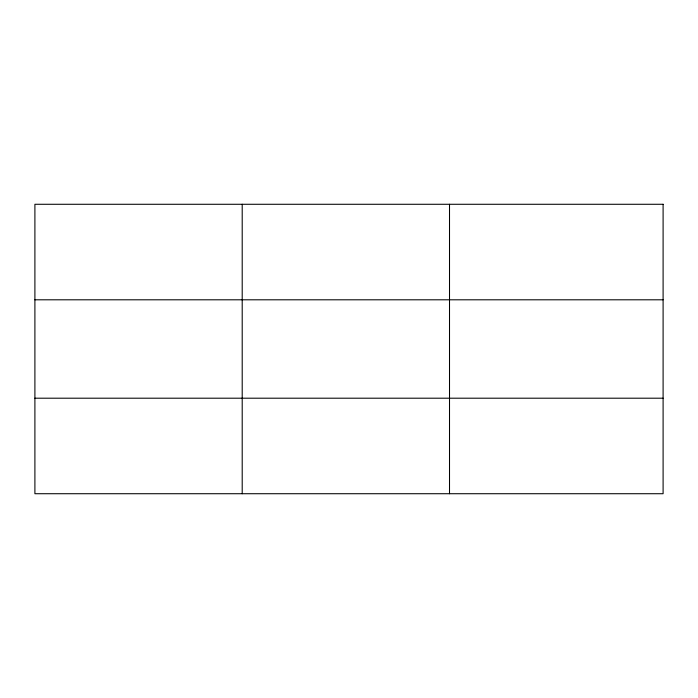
<?xml version="1.0" encoding="UTF-8"?>
<svg xmlns="http://www.w3.org/2000/svg" width="698" height="698" viewBox="0 0 698 698"><rect width="100%" height="100%" fill="white"/><g stroke="black" fill="none" stroke-linecap="round" stroke-linejoin="round"><path stroke-width="1.05" d="M242.206 204.278L242.206 493.722M449.512 204.278L449.512 493.722M34.9 299.8L663.1 299.8M34.9 398.2L663.1 398.2M663.1 204.278L663.1 493.722L34.9 493.722L34.9 204.278L663.1 204.278"/></g></svg>
